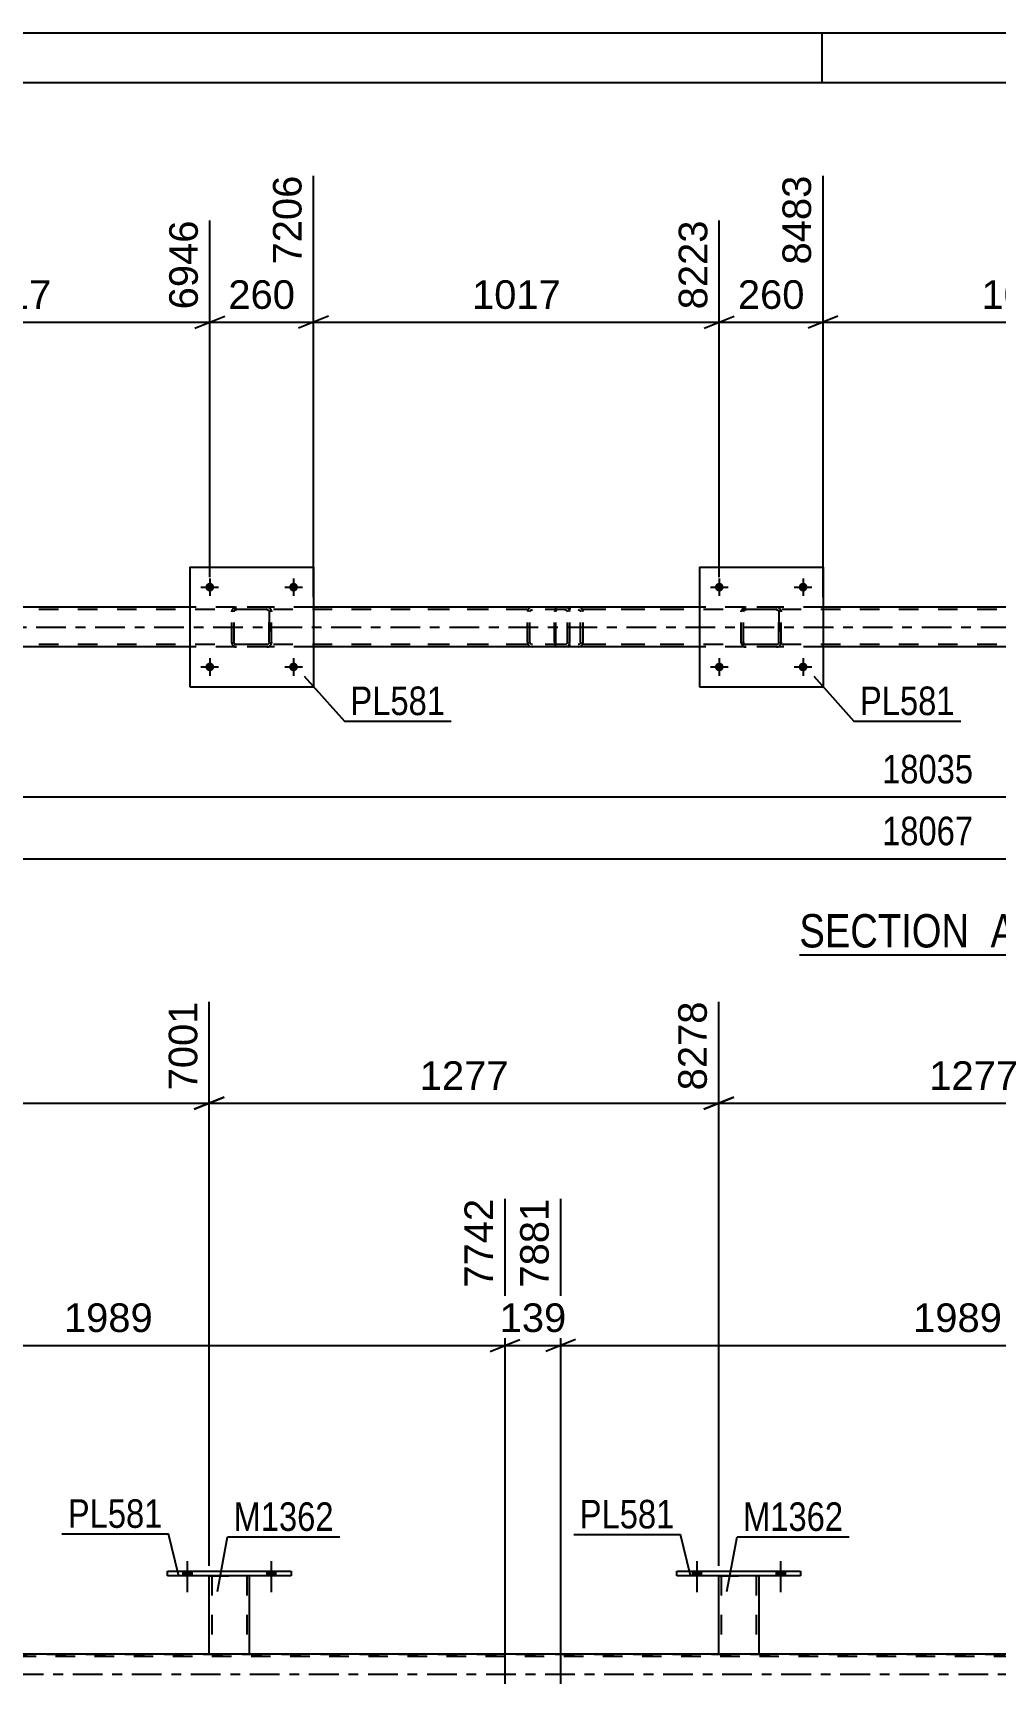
# Model space of a CAD drawing. Header units: millimetres. Extents: x 0 to 841, y 0 to 594.
# Drawn here: x 341.9 to 438.4, y 428.4 to 594 of the extents above; entities that cross this region are included whole.
import ezdxf

# ---------------------------------------------------------------- set-up
doc = ezdxf.new("R2010")
doc.units = ezdxf.units.MM
doc.linetypes.add('DXK_LINE_DOT2', pattern=[3.9198, 1.9599, -1.9599])
doc.linetypes.add('DXK_LINE_DOT3', pattern=[5.9187, 2.979, -0.9799, 0.9799, -0.9799])
doc.styles.add('Arial', font='arial.ttf', dxfattribs={"height": 0.2})
doc.styles.add('Arial Narrow', font='ARIALN.TTF', dxfattribs={"height": 0.2})

# ---------------------------------------------------------------- blocks, each defined once
blk = doc.blocks.new('Unknown-717034235-1133 - 15993')
at = {"color": 5, "linetype": 'Continuous'}
for p, q in [((841, 594), (0, 594)), ((421, 589), (421, 594)), ((836, 589), (5, 589))]:
    blk.add_line(p, q, dxfattribs=at)
blk = doc.blocks.new('Unknown-717034235-11 - 5378')
at = {"color": 6, "linetype": 'Continuous'}
blk.add_line((418.71, 501.55), (446.36, 501.55), dxfattribs=at)
at = {"color": 0, "linetype": 'Continuous'}
for points in [[(436.82, 502.3), (436.82, 505.8), (418.71, 505.8), (418.71, 502.3)], [(440.42, 502.3), (440.42, 505.8), (437.87, 505.8), (437.87, 502.3)], [(442.75, 502.3), (442.75, 505.8), (441.47, 505.8), (441.47, 502.3)], [(446.36, 502.3), (446.36, 505.8), (443.8, 505.8), (443.8, 502.3)]]:
    blk.add_wipeout(points, dxfattribs=at)
at = {"color": 7, "linetype": 'Continuous', "style": 'Arial Narrow'}
for s, p in [('SECTION ', (418.71, 502.3)), ('A', (437.87, 502.3)), ('A', (443.8, 502.3)), ('-', (441.47, 502.3))]:
    blk.add_text(s, height=3.34, dxfattribs=at).set_placement(p)
blk = doc.blocks.new('Bolt-717034235-5404 - 5378')
at = {"linetype": 'Continuous'}
for points in [[(411.12, 538.43, -1), (410.24, 538.43, -1)], [(419.52, 538.43, -1), (418.64, 538.43, -1)]]:
    blk.add_hatch(color=1, dxfattribs=at).paths.add_polyline_path(points)
at = {"color": 1, "linetype": 'Continuous'}
for p, q in [((409.8, 538.43), (411.56, 538.43)), ((410.68, 539.31), (410.68, 537.55)), ((418.2, 538.43), (419.96, 538.43)), ((419.08, 539.31), (419.08, 537.55))]:
    blk.add_line(p, q, dxfattribs=at)
blk = doc.blocks.new('Bolt-717034235-5405 - 5378')
at = {"linetype": 'Continuous'}
for points in [[(411.12, 530.43, -1), (410.24, 530.43, -1)], [(419.52, 530.43, -1), (418.64, 530.43, -1)]]:
    blk.add_hatch(color=1, dxfattribs=at).paths.add_polyline_path(points)
at = {"color": 1, "linetype": 'Continuous'}
for p, q in [((409.8, 530.43), (411.56, 530.43)), ((410.68, 531.31), (410.68, 529.55)), ((418.2, 530.43), (419.96, 530.43)), ((419.08, 531.31), (419.08, 529.55))]:
    blk.add_line(p, q, dxfattribs=at)
blk = doc.blocks.new('Bolt-717034235-5406 - 5378')
at = {"linetype": 'Continuous'}
for points in [[(360.04, 538.43, -1), (359.16, 538.43, -1)], [(368.44, 538.43, -1), (367.56, 538.43, -1)]]:
    blk.add_hatch(color=1, dxfattribs=at).paths.add_polyline_path(points)
at = {"color": 1, "linetype": 'Continuous'}
for p, q in [((358.72, 538.43), (360.48, 538.43)), ((359.6, 539.31), (359.6, 537.55)), ((367.12, 538.43), (368.88, 538.43)), ((368, 539.31), (368, 537.55))]:
    blk.add_line(p, q, dxfattribs=at)
blk = doc.blocks.new('Bolt-717034235-5407 - 5378')
at = {"linetype": 'Continuous'}
for points in [[(360.04, 530.43, -1), (359.16, 530.43, -1)], [(368.44, 530.43, -1), (367.56, 530.43, -1)]]:
    blk.add_hatch(color=1, dxfattribs=at).paths.add_polyline_path(points)
at = {"color": 1, "linetype": 'Continuous'}
for p, q in [((358.72, 530.43), (360.48, 530.43)), ((359.6, 531.31), (359.6, 529.55)), ((367.12, 530.43), (368.88, 530.43)), ((368, 531.31), (368, 529.55))]:
    blk.add_line(p, q, dxfattribs=at)
blk = doc.blocks.new('Part-717034235-5511 - 5378')
at = {"color": 2, "linetype": 'Continuous'}
for p, q in [((408.68, 540.43), (408.68, 528.43)), ((408.68, 540.43), (421.08, 540.43)), ((421.08, 540.43), (421.08, 528.43)), ((408.68, 528.43), (421.08, 528.43))]:
    blk.add_line(p, q, dxfattribs=at)
blk = doc.blocks.new('Part-717034235-5514 - 5378')
at = {"color": 7, "linetype": 'DXK_LINE_DOT2'}
for p, q in [((413.17, 536.39), (413.36, 536.43)), ((413.36, 536.43), (413.17, 536.39)), ((416.4, 536.43), (413.36, 536.43)), ((416.4, 536.43), (416.58, 536.39)), ((416.58, 536.39), (416.4, 536.43)), ((412.88, 535.95), (412.91, 536.13)), ((412.91, 536.13), (412.88, 535.95)), ((412.88, 532.91), (412.88, 535.95)), ((412.88, 532.91), (412.88, 535.95)), ((413.12, 535.95), (413.14, 536.04)), ((413.12, 532.91), (413.12, 535.95)), ((413.12, 532.91), (413.12, 535.95)), ((413.14, 536.04), (413.19, 536.12)), ((413.19, 536.12), (413.27, 536.17)), ((413.27, 536.17), (413.36, 536.19)), ((416.4, 536.19), (413.36, 536.19)), ((416.4, 536.19), (416.49, 536.17)), ((416.49, 536.17), (416.57, 536.12)), ((416.57, 536.12), (416.62, 536.04)), ((416.62, 536.04), (416.64, 535.95)), ((416.64, 532.91), (416.64, 535.95)), ((416.64, 535.95), (416.64, 532.91)), ((416.84, 536.13), (416.88, 535.95)), ((416.88, 535.95), (416.84, 536.13)), ((416.88, 532.91), (416.88, 535.95)), ((416.88, 532.91), (416.88, 535.95)), ((412.91, 532.72), (412.88, 532.91)), ((412.88, 532.91), (412.91, 532.72)), ((413.14, 532.82), (413.12, 532.91)), ((413.19, 532.74), (413.14, 532.82)), ((413.36, 532.43), (413.17, 532.46)), ((413.17, 532.46), (413.36, 532.43)), ((413.27, 532.69), (413.19, 532.74)), ((413.36, 532.67), (413.27, 532.69)), ((416.4, 532.67), (413.36, 532.67)), ((416.4, 532.43), (413.36, 532.43)), ((416.49, 532.69), (416.4, 532.67)), ((416.58, 532.46), (416.4, 532.43)), ((416.4, 532.43), (416.58, 532.46)), ((416.57, 532.74), (416.49, 532.69)), ((416.62, 532.82), (416.57, 532.74)), ((416.64, 532.91), (416.62, 532.82)), ((416.88, 532.91), (416.84, 532.72)), ((416.84, 532.72), (416.88, 532.91))]:
    blk.add_line(p, q, dxfattribs=at)
at = {"color": 7, "linetype": 'DXK_LINE_DOT3'}
blk.add_line((414.88, 534.43), (414.88, 534.43), dxfattribs=at)
at = {"color": 7, "linetype": 'DXK_LINE_DOT2'}
for centre, start, end in [((413.36, 535.95), 112.5, 157.5), ((413.36, 535.95), 112.5, 157.5), ((416.4, 535.95), 22.5, 67.5), ((416.4, 535.95), 22.5, 67.5), ((413.36, 532.91), 202.5, 247.5), ((413.36, 532.91), 202.5, 247.5), ((416.4, 532.91), 292.5, 337.5), ((416.4, 532.91), 292.5, 337.5)]:
    blk.add_arc(centre, 0.48, start, end, dxfattribs=at)
blk = doc.blocks.new('Part-717034235-5519 - 5378')
at = {"color": 2, "linetype": 'Continuous'}
for p, q in [((357.6, 540.43), (357.6, 528.43)), ((357.6, 540.43), (370, 540.43)), ((370, 540.43), (370, 528.43)), ((357.6, 528.43), (370, 528.43))]:
    blk.add_line(p, q, dxfattribs=at)
blk = doc.blocks.new('Part-717034235-5522 - 5378')
at = {"color": 7, "linetype": 'DXK_LINE_DOT2'}
for p, q in [((362.09, 536.39), (362.28, 536.43)), ((362.28, 536.43), (362.09, 536.39)), ((365.32, 536.43), (362.28, 536.43)), ((365.32, 536.43), (365.5, 536.39)), ((365.5, 536.39), (365.32, 536.43)), ((361.8, 535.95), (361.83, 536.13)), ((361.83, 536.13), (361.8, 535.95)), ((361.8, 532.91), (361.8, 535.95)), ((361.8, 532.91), (361.8, 535.95)), ((362.04, 535.95), (362.05, 536.04)), ((362.04, 532.91), (362.04, 535.95)), ((362.04, 532.91), (362.04, 535.95)), ((362.05, 536.04), (362.11, 536.12)), ((362.11, 536.12), (362.18, 536.17)), ((362.18, 536.17), (362.28, 536.19)), ((365.32, 536.19), (362.28, 536.19)), ((365.32, 536.19), (365.41, 536.17)), ((365.41, 536.17), (365.49, 536.12)), ((365.49, 536.12), (365.54, 536.04)), ((365.54, 536.04), (365.56, 535.95)), ((365.56, 532.91), (365.56, 535.95)), ((365.56, 535.95), (365.56, 532.91)), ((365.76, 536.13), (365.8, 535.95)), ((365.8, 535.95), (365.76, 536.13)), ((365.8, 532.91), (365.8, 535.95)), ((365.8, 532.91), (365.8, 535.95)), ((361.83, 532.72), (361.8, 532.91)), ((361.8, 532.91), (361.83, 532.72)), ((362.05, 532.82), (362.04, 532.91)), ((362.11, 532.74), (362.05, 532.82)), ((362.28, 532.43), (362.09, 532.46)), ((362.09, 532.46), (362.28, 532.43)), ((362.18, 532.69), (362.11, 532.74)), ((362.28, 532.67), (362.18, 532.69)), ((365.32, 532.67), (362.28, 532.67)), ((365.32, 532.43), (362.28, 532.43)), ((365.41, 532.69), (365.32, 532.67)), ((365.5, 532.46), (365.32, 532.43)), ((365.32, 532.43), (365.5, 532.46)), ((365.49, 532.74), (365.41, 532.69)), ((365.54, 532.82), (365.49, 532.74)), ((365.56, 532.91), (365.54, 532.82)), ((365.8, 532.91), (365.76, 532.72)), ((365.76, 532.72), (365.8, 532.91))]:
    blk.add_line(p, q, dxfattribs=at)
at = {"color": 7, "linetype": 'DXK_LINE_DOT3'}
blk.add_line((363.8, 534.43), (363.8, 534.43), dxfattribs=at)
at = {"color": 7, "linetype": 'DXK_LINE_DOT2'}
for centre, start, end in [((362.28, 535.95), 112.5, 157.5), ((362.28, 535.95), 112.5, 157.5), ((365.32, 535.95), 22.5, 67.5), ((365.32, 535.95), 22.5, 67.5), ((362.28, 532.91), 202.5, 247.5), ((362.28, 532.91), 202.5, 247.5), ((365.32, 532.91), 292.5, 337.5), ((365.32, 532.91), 292.5, 337.5)]:
    blk.add_arc(centre, 0.48, start, end, dxfattribs=at)
blk = doc.blocks.new('Part-717034235-5536 - 5378')
at = {"color": 7, "linetype": 'DXK_LINE_DOT2'}
for p, q in [((395.19, 536.43), (380.06, 536.43)), ((391.96, 536.43), (391.76, 536.39)), ((395.39, 536.39), (395.19, 536.43)), ((395.19, 536.19), (380.06, 536.19)), ((391.48, 536.12), (391.45, 535.95)), ((391.45, 532.91), (391.45, 535.95)), ((391.49, 536.13), (391.48, 536.12)), ((391.7, 535.95), (391.72, 536.04)), ((391.7, 532.91), (391.7, 535.95)), ((391.72, 536.04), (391.78, 536.12)), ((391.78, 536.12), (391.86, 536.17)), ((391.86, 536.17), (391.96, 536.19)), ((395.19, 536.19), (395.29, 536.17)), ((395.29, 536.17), (395.37, 536.12)), ((395.37, 536.12), (395.43, 536.04)), ((395.43, 536.04), (395.45, 535.95)), ((395.45, 532.91), (395.45, 535.95)), ((395.67, 536.12), (395.66, 536.13)), ((395.7, 535.95), (395.67, 536.12)), ((395.7, 532.91), (395.7, 535.95)), ((395.19, 532.67), (380.06, 532.67)), ((395.19, 532.43), (380.06, 532.43)), ((391.45, 532.91), (391.49, 532.73)), ((391.72, 532.82), (391.7, 532.91)), ((391.78, 532.74), (391.72, 532.82)), ((391.76, 532.47), (391.96, 532.43)), ((391.86, 532.69), (391.78, 532.74)), ((391.96, 532.67), (391.86, 532.69)), ((395.29, 532.69), (395.19, 532.67)), ((395.19, 532.43), (395.39, 532.47)), ((395.37, 532.74), (395.29, 532.69)), ((395.43, 532.82), (395.37, 532.74)), ((395.45, 532.91), (395.43, 532.82)), ((395.66, 532.73), (395.7, 532.91))]:
    blk.add_line(p, q, dxfattribs=at)
for centre, start, end in [((391.94, 535.93), 110.7583, 155.68), ((395.21, 535.93), 24.32, 69.2417), ((391.94, 532.93), 204.32, 249.2417), ((395.21, 532.93), 290.7583, 335.68)]:
    blk.add_arc(centre, 0.496, start, end, dxfattribs=at)
blk = doc.blocks.new('Part-717034235-5546 - 5378')
at = {"color": 7, "linetype": 'DXK_LINE_DOT2'}
for p, q in [((394.43, 536.43), (394.32, 536.39)), ((406.71, 536.43), (394.43, 536.43)), ((395.7, 536.43), (395.7, 536.19)), ((396.71, 536.39), (396.52, 536.43)), ((394.18, 536.13), (394.16, 535.95)), ((394.16, 532.91), (394.16, 535.95)), ((394.24, 536.29), (394.18, 536.13)), ((394.32, 536.39), (394.24, 536.29)), ((394.29, 535.95), (394.3, 536.04)), ((394.29, 532.91), (394.29, 535.95)), ((394.3, 536.04), (394.33, 536.12)), ((394.33, 536.12), (394.38, 536.17)), ((394.38, 536.17), (394.43, 536.19)), ((406.71, 536.19), (394.43, 536.19)), ((396.52, 536.19), (396.61, 536.17)), ((396.61, 536.17), (396.7, 536.12)), ((396.7, 536.12), (396.75, 536.04)), ((396.75, 536.04), (396.77, 535.95)), ((396.77, 532.91), (396.77, 535.95)), ((396.99, 536.12), (396.98, 536.13)), ((397.02, 535.95), (396.99, 536.12)), ((397.02, 532.91), (397.02, 535.95)), ((394.16, 532.91), (394.18, 532.73)), ((394.18, 532.73), (394.24, 532.57)), ((394.24, 532.57), (394.32, 532.47)), ((394.3, 532.82), (394.29, 532.91)), ((394.33, 532.74), (394.3, 532.82)), ((394.32, 532.47), (394.43, 532.43)), ((394.38, 532.69), (394.33, 532.74)), ((394.43, 532.67), (394.38, 532.69)), ((406.71, 532.67), (394.43, 532.67)), ((406.71, 532.43), (394.43, 532.43)), ((395.7, 532.43), (395.7, 532.67)), ((396.61, 532.69), (396.52, 532.67)), ((396.52, 532.43), (396.71, 532.47)), ((396.7, 532.74), (396.61, 532.69)), ((396.75, 532.82), (396.7, 532.74)), ((396.77, 532.91), (396.75, 532.82)), ((396.98, 532.73), (397.02, 532.91))]:
    blk.add_line(p, q, dxfattribs=at)
for centre, start, end in [((396.53, 535.93), 23.8494, 68.8059), ((396.53, 532.92), 291.1941, 336.1506)]:
    blk.add_arc(centre, 0.492, start, end, dxfattribs=at)
blk = doc.blocks.new('Part-717034235-5621 - 5378')
at = {"color": 2, "linetype": 'Continuous'}
for p, q in [((357.6, 536.43), (318.92, 536.43)), ((408.68, 536.43), (370, 536.43)), ((459.76, 536.43), (421.08, 536.43)), ((357.6, 532.43), (318.92, 532.43)), ((408.68, 532.43), (370, 532.43)), ((459.76, 532.43), (421.08, 532.43))]:
    blk.add_line(p, q, dxfattribs=at)
at = {"color": 7, "linetype": 'DXK_LINE_DOT2'}
for p, q in [((370, 536.43), (357.6, 536.43)), ((421.08, 536.43), (408.68, 536.43)), ((744.24, 536.19), (81.77, 536.19)), ((744.24, 532.67), (81.77, 532.67)), ((370, 532.43), (357.6, 532.43)), ((421.08, 532.43), (408.68, 532.43))]:
    blk.add_line(p, q, dxfattribs=at)
at = {"color": 7, "linetype": 'DXK_LINE_DOT3'}
blk.add_line((81.77, 534.43), (744.24, 534.43), dxfattribs=at)
blk = doc.blocks.new('Bolt-717034235-3626 - 3600')
at = {"linetype": 'Continuous'}
for points in [[(407.99, 439.28), (408.87, 439.28), (408.87, 439.76), (407.99, 439.76)], [(416.39, 439.28), (417.27, 439.28), (417.27, 439.76), (416.39, 439.76)]]:
    blk.add_hatch(color=1, dxfattribs=at).paths.add_polyline_path(points)
at = {"color": 1, "linetype": 'Continuous'}
for p, q in [((408.43, 440.76), (408.43, 437.64)), ((416.83, 440.76), (416.83, 437.64)), ((407.99, 439.76), (407.99, 439.28)), ((408.87, 439.76), (408.87, 439.28)), ((416.39, 439.76), (416.39, 439.28)), ((417.27, 439.76), (417.27, 439.28))]:
    blk.add_line(p, q, dxfattribs=at)
blk = doc.blocks.new('Bolt-717034235-3627 - 3600')
at = {"linetype": 'Continuous'}
for points in [[(407.99, 439.28), (408.87, 439.28), (408.87, 439.76), (407.99, 439.76)], [(416.39, 439.28), (417.27, 439.28), (417.27, 439.76), (416.39, 439.76)]]:
    blk.add_hatch(color=1, dxfattribs=at).paths.add_polyline_path(points)
at = {"color": 1, "linetype": 'Continuous'}
for p, q in [((408.43, 440.76), (408.43, 437.64)), ((416.83, 440.76), (416.83, 437.64)), ((407.99, 439.76), (407.99, 439.28)), ((408.87, 439.76), (408.87, 439.28)), ((416.39, 439.76), (416.39, 439.28)), ((417.27, 439.76), (417.27, 439.28))]:
    blk.add_line(p, q, dxfattribs=at)
blk = doc.blocks.new('Bolt-717034235-3628 - 3600')
at = {"linetype": 'Continuous'}
for points in [[(356.91, 439.28), (357.79, 439.28), (357.79, 439.76), (356.91, 439.76)], [(365.31, 439.28), (366.19, 439.28), (366.19, 439.76), (365.31, 439.76)]]:
    blk.add_hatch(color=1, dxfattribs=at).paths.add_polyline_path(points)
at = {"color": 1, "linetype": 'Continuous'}
for p, q in [((357.35, 440.76), (357.35, 437.64)), ((365.75, 440.76), (365.75, 437.64)), ((356.91, 439.76), (356.91, 439.28)), ((357.79, 439.76), (357.79, 439.28)), ((365.31, 439.76), (365.31, 439.28)), ((366.19, 439.76), (366.19, 439.28))]:
    blk.add_line(p, q, dxfattribs=at)
blk = doc.blocks.new('Bolt-717034235-3629 - 3600')
at = {"linetype": 'Continuous'}
for points in [[(356.91, 439.28), (357.79, 439.28), (357.79, 439.76), (356.91, 439.76)], [(365.31, 439.28), (366.19, 439.28), (366.19, 439.76), (365.31, 439.76)]]:
    blk.add_hatch(color=1, dxfattribs=at).paths.add_polyline_path(points)
at = {"color": 1, "linetype": 'Continuous'}
for p, q in [((357.35, 440.76), (357.35, 437.64)), ((365.75, 440.76), (365.75, 437.64)), ((356.91, 439.76), (356.91, 439.28)), ((357.79, 439.76), (357.79, 439.28)), ((365.31, 439.76), (365.31, 439.28)), ((366.19, 439.76), (366.19, 439.28))]:
    blk.add_line(p, q, dxfattribs=at)
blk = doc.blocks.new('Part-717034235-3775 - 3600')
at = {"color": 2, "linetype": 'Continuous'}
for p, q in [((406.43, 439.28), (406.43, 439.76)), ((406.43, 439.76), (418.83, 439.76)), ((418.83, 439.28), (406.43, 439.28)), ((418.83, 439.76), (418.83, 439.28))]:
    blk.add_line(p, q, dxfattribs=at)
blk = doc.blocks.new('Part-717034235-3780 - 3600')
at = {"color": 2, "linetype": 'Continuous'}
for p, q in [((410.63, 431.44), (410.63, 439.28)), ((414.63, 439.28), (414.63, 431.44)), ((414.6, 431.44), (410.63, 431.44)), ((414.63, 431.44), (414.6, 431.44))]:
    blk.add_line(p, q, dxfattribs=at)
at = {"color": 7, "linetype": 'DXK_LINE_DOT2'}
for p, q in [((410.63, 439.28), (414.63, 439.28)), ((410.63, 439.28), (410.63, 439.28)), ((410.63, 439.28), (410.63, 439.28)), ((410.87, 439.28), (410.87, 431.44)), ((414.39, 439.28), (414.39, 431.44)), ((414.63, 439.28), (414.63, 439.28)), ((414.63, 439.28), (414.63, 439.28)), ((414.38, 431.44), (414.39, 431.44))]:
    blk.add_line(p, q, dxfattribs=at)
blk = doc.blocks.new('Part-717034235-3785 - 3600')
at = {"color": 2, "linetype": 'Continuous'}
for p, q in [((355.35, 439.28), (355.35, 439.76)), ((355.35, 439.76), (367.75, 439.76)), ((367.75, 439.28), (355.35, 439.28)), ((367.75, 439.76), (367.75, 439.28))]:
    blk.add_line(p, q, dxfattribs=at)
blk = doc.blocks.new('Part-717034235-3790 - 3600')
at = {"color": 2, "linetype": 'Continuous'}
for p, q in [((359.55, 431.44), (359.55, 439.28)), ((363.55, 439.28), (363.55, 431.44)), ((363.52, 431.44), (359.55, 431.44)), ((363.55, 431.44), (363.52, 431.44))]:
    blk.add_line(p, q, dxfattribs=at)
at = {"color": 7, "linetype": 'DXK_LINE_DOT2'}
for p, q in [((359.55, 439.28), (363.55, 439.28)), ((359.55, 439.28), (359.55, 439.28)), ((359.55, 439.28), (359.55, 439.28)), ((359.79, 439.28), (359.79, 431.44)), ((363.31, 439.28), (363.31, 431.44)), ((363.55, 439.28), (363.55, 439.28)), ((363.55, 439.28), (363.55, 439.28)), ((363.29, 431.44), (363.31, 431.44))]:
    blk.add_line(p, q, dxfattribs=at)
blk = doc.blocks.new('Part-717034235-3847 - 3600')
at = {"color": 7, "linetype": 'DXK_LINE_DOT2'}
for p, q in [((742, 431.2), (79.53, 431.2)), ((104.15, 431.44), (742, 431.44)), ((363.55, 431.44), (359.55, 431.44)), ((414.63, 431.44), (410.63, 431.44))]:
    blk.add_line(p, q, dxfattribs=at)
at = {"color": 2, "linetype": 'Continuous'}
for p, q in [((359.55, 431.44), (312.47, 431.44)), ((410.63, 431.44), (363.55, 431.44)), ((461.71, 431.44), (414.63, 431.44))]:
    blk.add_line(p, q, dxfattribs=at)
at = {"color": 7, "linetype": 'DXK_LINE_DOT3'}
blk.add_line((79.53, 429.44), (742, 429.44), dxfattribs=at)
blk = doc.blocks.new('StraightDimension-717034235-15099 - 5378')
at = {"color": 7, "linetype": 'Continuous'}
for p, q in [((318.92, 537.43), (318.92, 579.69)), ((359.6, 539.43), (359.6, 575.19)), ((320.42, 565.59), (317.42, 564.39)), ((318.92, 564.99), (359.6, 564.99)), ((358.1, 564.39), (361.1, 565.59))]:
    blk.add_line(p, q, dxfattribs=at)
at = {"color": 0, "linetype": 'Continuous'}
blk.add_wipeout([(359, 575.79), (354.8, 575.79), (354.8, 565.69), (359, 565.69)], dxfattribs=at)
at = {"color": 0}
blk.add_wipeout([(344.3, 565.74), (344.3, 569.94), (334.21, 569.94), (334.21, 565.74)], dxfattribs=at)
at = {"color": 3, "linetype": 'Continuous', "style": 'Arial'}
blk.add_text('6946', height=2.865, rotation=90.0002, dxfattribs=at).set_placement((358.4, 566.29))
at = {"color": 3, "style": 'Arial'}
blk.add_text('1017', height=2.865, dxfattribs=at).set_placement((334.81, 566.34))
blk = doc.blocks.new('StraightDimension-717034235-15096 - 5378')
at = {"color": 7, "linetype": 'Continuous'}
for p, q in [((421.08, 537.43), (421.08, 579.69)), ((410.68, 539.43), (410.68, 575.19)), ((409.18, 564.39), (412.18, 565.59)), ((410.68, 564.99), (421.08, 564.99)), ((422.58, 565.59), (419.58, 564.39))]:
    blk.add_line(p, q, dxfattribs=at)
at = {"color": 0}
blk.add_wipeout([(419.81, 565.74), (419.81, 569.94), (411.94, 569.94), (411.94, 565.74)], dxfattribs=at)
at = {"color": 3, "style": 'Arial'}
blk.add_text('260', height=2.865, dxfattribs=at).set_placement((412.54, 566.34))
at = {"color": 0, "linetype": 'Continuous'}
blk.add_wipeout([(420.48, 580.29), (416.28, 580.29), (416.28, 570.19), (420.48, 570.19)], dxfattribs=at)
at = {"color": 3, "linetype": 'Continuous', "style": 'Arial'}
blk.add_text('8483', height=2.865, rotation=90.0002, dxfattribs=at).set_placement((419.88, 570.79))
blk = doc.blocks.new('StraightDimension-717034235-15097 - 5378')
at = {"color": 7, "linetype": 'Continuous'}
for p, q in [((370, 537.43), (370, 579.69)), ((410.68, 539.43), (410.68, 575.19)), ((371.5, 565.59), (368.5, 564.39)), ((370, 564.99), (410.68, 564.99)), ((409.18, 564.39), (412.18, 565.59))]:
    blk.add_line(p, q, dxfattribs=at)
at = {"color": 0, "linetype": 'Continuous'}
blk.add_wipeout([(410.08, 575.79), (405.88, 575.79), (405.88, 565.69), (410.08, 565.69)], dxfattribs=at)
at = {"color": 0}
blk.add_wipeout([(395.38, 565.74), (395.38, 569.94), (385.29, 569.94), (385.29, 565.74)], dxfattribs=at)
at = {"color": 3, "linetype": 'Continuous', "style": 'Arial'}
blk.add_text('8223', height=2.865, rotation=90.0002, dxfattribs=at).set_placement((409.48, 566.29))
at = {"color": 3, "style": 'Arial'}
blk.add_text('1017', height=2.865, dxfattribs=at).set_placement((385.89, 566.34))
blk = doc.blocks.new('StraightDimension-717034235-6264 - 5378')
at = {"color": 7, "linetype": 'Continuous'}
blk.add_line((81.13, 511.2), (782, 511.2), dxfattribs=at)
at = {"color": 0}
blk.add_wipeout([(436.74, 511.95), (436.74, 516.15), (426.4, 516.15), (426.4, 511.95)], dxfattribs=at)
at = {"color": 3, "style": 'Arial Narrow'}
blk.add_text('18067', height=2.863, dxfattribs=at).set_placement((427, 512.55))
blk = doc.blocks.new('StraightDimension-717034235-10734 - 5378')
at = {"color": 7, "linetype": 'Continuous'}
blk.add_line((81.77, 517.4), (781.36, 517.4), dxfattribs=at)
at = {"color": 0}
blk.add_wipeout([(436.74, 518.15), (436.74, 522.35), (426.4, 522.35), (426.4, 518.15)], dxfattribs=at)
at = {"color": 3, "style": 'Arial Narrow'}
blk.add_text('18035', height=2.863, dxfattribs=at).set_placement((427, 518.75))
blk = doc.blocks.new('StraightDimension-717034235-15095 - 5378')
at = {"color": 7, "linetype": 'Continuous'}
for p, q in [((421.08, 537.43), (421.08, 579.69)), ((461.76, 539.43), (461.76, 575.19)), ((422.58, 565.59), (419.58, 564.39)), ((421.08, 564.99), (461.76, 564.99)), ((460.26, 564.39), (463.26, 565.59))]:
    blk.add_line(p, q, dxfattribs=at)
at = {"color": 0, "linetype": 'Continuous'}
blk.add_wipeout([(461.16, 575.79), (456.96, 575.79), (456.96, 565.69), (461.16, 565.69)], dxfattribs=at)
at = {"color": 0}
blk.add_wipeout([(446.46, 565.74), (446.46, 569.94), (436.37, 569.94), (436.37, 565.74)], dxfattribs=at)
at = {"color": 3, "linetype": 'Continuous', "style": 'Arial'}
blk.add_text('9500', height=2.865, rotation=90.0002, dxfattribs=at).set_placement((460.56, 566.29))
at = {"color": 3, "style": 'Arial'}
blk.add_text('1017', height=2.865, dxfattribs=at).set_placement((436.97, 566.34))
blk = doc.blocks.new('StraightDimension-717034235-15098 - 5378')
at = {"color": 7, "linetype": 'Continuous'}
for p, q in [((370, 537.43), (370, 579.69)), ((359.6, 539.43), (359.6, 575.19)), ((358.1, 564.39), (361.1, 565.59)), ((359.6, 564.99), (370, 564.99)), ((371.5, 565.59), (368.5, 564.39))]:
    blk.add_line(p, q, dxfattribs=at)
at = {"color": 0}
blk.add_wipeout([(368.73, 565.74), (368.73, 569.94), (360.86, 569.94), (360.86, 565.74)], dxfattribs=at)
at = {"color": 3, "style": 'Arial'}
blk.add_text('260', height=2.865, dxfattribs=at).set_placement((361.46, 566.34))
at = {"color": 0, "linetype": 'Continuous'}
blk.add_wipeout([(369.4, 580.29), (365.2, 580.29), (365.2, 570.19), (369.4, 570.19)], dxfattribs=at)
at = {"color": 3, "linetype": 'Continuous', "style": 'Arial'}
blk.add_text('7206', height=2.865, rotation=90.0002, dxfattribs=at).set_placement((368.8, 570.79))
blk = doc.blocks.new('StraightDimension-717034235-17136 - 3600')
at = {"color": 7, "linetype": 'Continuous'}
for p, q in [((359.55, 440.28), (359.55, 496.86)), ((410.63, 440.28), (410.63, 496.86)), ((361.05, 487.27), (358.05, 486.07)), ((409.13, 486.07), (412.13, 487.27)), ((359.55, 486.67), (410.63, 486.67))]:
    blk.add_line(p, q, dxfattribs=at)
at = {"color": 0, "linetype": 'Continuous'}
blk.add_wipeout([(410.03, 497.46), (405.83, 497.46), (405.83, 487.37), (410.03, 487.37)], dxfattribs=at)
at = {"color": 0}
blk.add_wipeout([(390.14, 487.42), (390.14, 491.62), (380.05, 491.62), (380.05, 487.42)], dxfattribs=at)
at = {"color": 3, "linetype": 'Continuous', "style": 'Arial'}
blk.add_text('8278', height=2.865, rotation=90.0002, dxfattribs=at).set_placement((409.43, 487.97))
at = {"color": 3, "style": 'Arial'}
blk.add_text('1277', height=2.865, dxfattribs=at).set_placement((380.65, 488.02))
blk = doc.blocks.new('StraightDimension-717034235-17328 - 3600')
at = {"color": 7, "linetype": 'Continuous'}
for p, q in [((309.64, 428.44), (309.64, 477.09)), ((389.2, 428.44), (389.2, 477.09)), ((311.14, 462.99), (308.14, 461.79)), ((309.64, 462.39), (389.2, 462.39)), ((387.7, 461.79), (390.7, 462.99))]:
    blk.add_line(p, q, dxfattribs=at)
at = {"color": 0, "linetype": 'Continuous'}
blk.add_wipeout([(388.6, 477.69), (384.4, 477.69), (384.4, 467.59), (388.6, 467.59)], dxfattribs=at)
at = {"color": 0}
blk.add_wipeout([(354.47, 463.14), (354.47, 467.34), (344.38, 467.34), (344.38, 463.14)], dxfattribs=at)
at = {"color": 3, "linetype": 'Continuous', "style": 'Arial'}
blk.add_text('7742', height=2.865, rotation=90.0002, dxfattribs=at).set_placement((388, 468.19))
at = {"color": 3, "style": 'Arial'}
blk.add_text('1989', height=2.865, dxfattribs=at).set_placement((344.98, 463.74))
blk = doc.blocks.new('StraightDimension-717034235-17135 - 3600')
at = {"color": 7, "linetype": 'Continuous'}
for p, q in [((410.63, 440.28), (410.63, 496.86)), ((461.71, 440.28), (461.71, 496.86)), ((412.13, 487.27), (409.13, 486.07)), ((460.21, 486.07), (463.21, 487.27)), ((410.63, 486.67), (461.71, 486.67))]:
    blk.add_line(p, q, dxfattribs=at)
at = {"color": 0, "linetype": 'Continuous'}
blk.add_wipeout([(461.11, 497.46), (456.91, 497.46), (456.91, 487.37), (461.11, 487.37)], dxfattribs=at)
at = {"color": 0}
blk.add_wipeout([(441.22, 487.42), (441.22, 491.62), (431.13, 491.62), (431.13, 487.42)], dxfattribs=at)
at = {"color": 3, "linetype": 'Continuous', "style": 'Arial'}
blk.add_text('9555', height=2.865, rotation=90.0002, dxfattribs=at).set_placement((460.51, 487.97))
at = {"color": 3, "style": 'Arial'}
blk.add_text('1277', height=2.865, dxfattribs=at).set_placement((431.73, 488.02))
blk = doc.blocks.new('StraightDimension-717034235-17137 - 3600')
at = {"color": 7, "linetype": 'Continuous'}
for p, q in [((308.47, 440.28), (308.47, 496.86)), ((359.55, 440.28), (359.55, 496.86)), ((309.97, 487.27), (306.97, 486.07)), ((358.05, 486.07), (361.05, 487.27)), ((308.47, 486.67), (359.55, 486.67))]:
    blk.add_line(p, q, dxfattribs=at)
at = {"color": 0, "linetype": 'Continuous'}
blk.add_wipeout([(358.95, 497.46), (354.75, 497.46), (354.75, 487.37), (358.95, 487.37)], dxfattribs=at)
at = {"color": 0}
blk.add_wipeout([(339.06, 487.42), (339.06, 491.62), (328.97, 491.62), (328.97, 487.42)], dxfattribs=at)
at = {"color": 3, "linetype": 'Continuous', "style": 'Arial'}
blk.add_text('7001', height=2.865, rotation=90.0002, dxfattribs=at).set_placement((358.35, 487.97))
at = {"color": 3, "style": 'Arial'}
blk.add_text('1277', height=2.865, dxfattribs=at).set_placement((329.57, 488.02))
blk = doc.blocks.new('StraightDimension-717034235-17326 - 3600')
at = {"color": 7, "linetype": 'Continuous'}
for p, q in [((394.78, 428.44), (394.78, 477.09)), ((474.34, 428.44), (474.34, 477.09)), ((396.28, 462.99), (393.28, 461.79)), ((394.78, 462.39), (474.34, 462.39)), ((472.84, 461.79), (475.84, 462.99))]:
    blk.add_line(p, q, dxfattribs=at)
at = {"color": 0, "linetype": 'Continuous'}
blk.add_wipeout([(473.74, 477.69), (469.54, 477.69), (469.54, 467.59), (473.74, 467.59)], dxfattribs=at)
at = {"color": 0}
blk.add_wipeout([(439.61, 463.14), (439.61, 467.34), (429.51, 467.34), (429.51, 463.14)], dxfattribs=at)
at = {"color": 3, "linetype": 'Continuous', "style": 'Arial'}
blk.add_text('9870', height=2.865, rotation=90.0002, dxfattribs=at).set_placement((473.14, 468.19))
at = {"color": 3, "style": 'Arial'}
blk.add_text('1989', height=2.865, dxfattribs=at).set_placement((430.11, 463.74))
blk = doc.blocks.new('StraightDimension-717034235-17327 - 3600')
at = {"color": 7, "linetype": 'Continuous'}
for p, q in [((389.2, 428.44), (389.2, 477.09)), ((394.78, 428.44), (394.78, 477.09)), ((387.7, 461.79), (390.7, 462.99)), ((389.2, 462.39), (394.78, 462.39)), ((396.28, 462.99), (393.28, 461.79))]:
    blk.add_line(p, q, dxfattribs=at)
at = {"color": 0}
blk.add_wipeout([(395.93, 463.14), (395.93, 467.34), (388.06, 467.34), (388.06, 463.14)], dxfattribs=at)
at = {"color": 3, "style": 'Arial'}
blk.add_text('139', height=2.865, dxfattribs=at).set_placement((388.66, 463.74))
at = {"color": 0, "linetype": 'Continuous'}
blk.add_wipeout([(394.18, 477.69), (389.98, 477.69), (389.98, 467.59), (394.18, 467.59)], dxfattribs=at)
at = {"color": 3, "linetype": 'Continuous', "style": 'Arial'}
blk.add_text('7881', height=2.865, rotation=90.0002, dxfattribs=at).set_placement((393.58, 468.19))
blk = doc.blocks.new('Mark-717034235-5507 - 5378')
at = {"color": 0}
blk.add_wipeout([(434.28, 525.6), (434.28, 528.6), (424.78, 528.6), (424.78, 525.6)], dxfattribs=at)
blk.add_wipeout([(434.28, 525.6), (434.28, 528.6), (424.78, 528.6), (424.78, 525.6)], dxfattribs=at)
at = {"color": 30, "linetype": 'Continuous'}
for p, q in [((420.15, 529.52), (424.18, 525)), ((424.18, 525), (434.88, 525))]:
    blk.add_line(p, q, dxfattribs=at)
at = {"color": 3, "style": 'Arial Narrow'}
blk.add_text('PL581', height=2.863, dxfattribs=at).set_placement((424.78, 525.6))
blk = doc.blocks.new('Mark-717034235-5515 - 5378')
at = {"color": 0}
blk.add_wipeout([(383.2, 525.6), (383.2, 528.6), (373.7, 528.6), (373.7, 525.6)], dxfattribs=at)
blk.add_wipeout([(383.2, 525.6), (383.2, 528.6), (373.7, 528.6), (373.7, 525.6)], dxfattribs=at)
at = {"color": 30, "linetype": 'Continuous'}
for p, q in [((369.07, 529.52), (373.1, 525)), ((373.1, 525), (383.8, 525))]:
    blk.add_line(p, q, dxfattribs=at)
at = {"color": 3, "style": 'Arial Narrow'}
blk.add_text('PL581', height=2.863, dxfattribs=at).set_placement((373.7, 525.6))
blk = doc.blocks.new('Mark-717034235-3771 - 3600')
at = {"color": 0}
blk.add_wipeout([(406.2, 444.04), (406.2, 447.04), (396.69, 447.04), (396.69, 444.04)], dxfattribs=at)
blk.add_wipeout([(406.2, 444.04), (406.2, 447.04), (396.69, 447.04), (396.69, 444.04)], dxfattribs=at)
at = {"color": 30, "linetype": 'Continuous'}
for p in [(396.09, 443.44), (407.78, 439.33)]:
    blk.add_line(p, (406.8, 443.44), dxfattribs=at)
at = {"color": 3, "style": 'Arial Narrow'}
blk.add_text('PL581', height=2.863, dxfattribs=at).set_placement((396.69, 444.04))
blk = doc.blocks.new('Mark-717034235-3776 - 3600')
at = {"color": 0}
blk.add_wipeout([(423.11, 443.79), (423.11, 446.79), (413.06, 446.79), (413.06, 443.79)], dxfattribs=at)
blk.add_wipeout([(423.11, 443.79), (423.11, 446.79), (413.06, 446.79), (413.06, 443.79)], dxfattribs=at)
at = {"color": 30, "linetype": 'Continuous'}
for p, q in [((411.45, 437.7), (412.46, 443.19)), ((412.46, 443.19), (423.71, 443.19))]:
    blk.add_line(p, q, dxfattribs=at)
at = {"color": 3, "style": 'Arial Narrow'}
blk.add_text('M1362', height=2.863, dxfattribs=at).set_placement((413.06, 443.79))
blk = doc.blocks.new('Mark-717034235-3781 - 3600')
at = {"color": 0}
blk.add_wipeout([(354.87, 444.1), (354.87, 447.1), (345.37, 447.1), (345.37, 444.1)], dxfattribs=at)
blk.add_wipeout([(354.87, 444.1), (354.87, 447.1), (345.37, 447.1), (345.37, 444.1)], dxfattribs=at)
at = {"color": 30, "linetype": 'Continuous'}
for p in [(344.77, 443.5), (356.45, 439.39)]:
    blk.add_line(p, (355.47, 443.5), dxfattribs=at)
at = {"color": 3, "style": 'Arial Narrow'}
blk.add_text('PL581', height=2.863, dxfattribs=at).set_placement((345.37, 444.1))
blk = doc.blocks.new('Mark-717034235-3786 - 3600')
at = {"color": 0}
blk.add_wipeout([(372.03, 443.79), (372.03, 446.79), (361.98, 446.79), (361.98, 443.79)], dxfattribs=at)
blk.add_wipeout([(372.03, 443.79), (372.03, 446.79), (361.98, 446.79), (361.98, 443.79)], dxfattribs=at)
at = {"color": 30, "linetype": 'Continuous'}
for p, q in [((360.36, 437.7), (361.38, 443.19)), ((361.38, 443.19), (372.63, 443.19))]:
    blk.add_line(p, q, dxfattribs=at)
at = {"color": 3, "style": 'Arial Narrow'}
blk.add_text('M1362', height=2.863, dxfattribs=at).set_placement((361.98, 443.79))

msp = doc.modelspace()

# ---------------------------------------------------------------- block references
for name in ['Unknown-717034235-1133 - 15993', 'Part-717034235-5519 - 5378', 'Part-717034235-5511 - 5378', 'Part-717034235-5621 - 5378', 'Bolt-717034235-5406 - 5378', 'Bolt-717034235-5404 - 5378', 'Part-717034235-5522 - 5378', 'Part-717034235-5536 - 5378', 'Part-717034235-5546 - 5378', 'Part-717034235-5514 - 5378', 'Bolt-717034235-5407 - 5378', 'Bolt-717034235-5405 - 5378', 'Bolt-717034235-3628 - 3600', 'Bolt-717034235-3629 - 3600', 'Bolt-717034235-3626 - 3600', 'Bolt-717034235-3627 - 3600', 'Part-717034235-3785 - 3600', 'Part-717034235-3790 - 3600', 'Part-717034235-3775 - 3600', 'Part-717034235-3780 - 3600', 'Part-717034235-3847 - 3600']:
    msp.add_blockref(name, (0, 0))

# ---------------------------------------------------------------- next in the draw order: block references
for name in ['StraightDimension-717034235-15099 - 5378', 'StraightDimension-717034235-15096 - 5378', 'StraightDimension-717034235-6264 - 5378', 'Unknown-717034235-11 - 5378', 'StraightDimension-717034235-17136 - 3600']:
    msp.add_blockref(name, (0, 0))

# ---------------------------------------------------------------- next in the draw order: block references
for name in ['StraightDimension-717034235-15097 - 5378', 'StraightDimension-717034235-15095 - 5378', 'StraightDimension-717034235-10734 - 5378', 'StraightDimension-717034235-17135 - 3600', 'StraightDimension-717034235-17328 - 3600']:
    msp.add_blockref(name, (0, 0))

# ---------------------------------------------------------------- next in the draw order: block references
for name in ['StraightDimension-717034235-15098 - 5378', 'Mark-717034235-5515 - 5378', 'Mark-717034235-5507 - 5378', 'StraightDimension-717034235-17137 - 3600', 'StraightDimension-717034235-17326 - 3600']:
    msp.add_blockref(name, (0, 0))

# ---------------------------------------------------------------- next in the draw order: block references
for name in ['StraightDimension-717034235-17327 - 3600', 'Mark-717034235-3781 - 3600', 'Mark-717034235-3786 - 3600', 'Mark-717034235-3776 - 3600']:
    msp.add_blockref(name, (0, 0))

# ---------------------------------------------------------------- next in the draw order: block references
msp.add_blockref('Mark-717034235-3771 - 3600', (0, 0))

doc.saveas('drawing.dxf')
